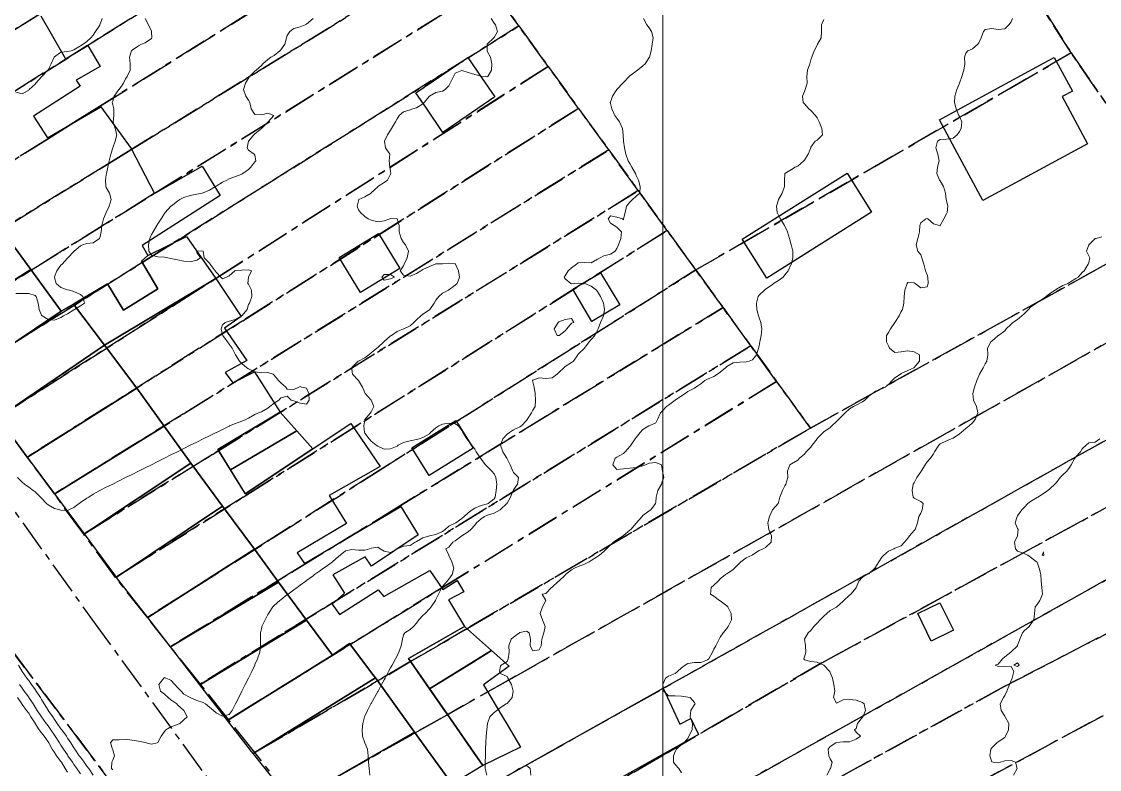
# Model space of a CAD drawing. Header units: centimetres. Extents: x 0 to 642158, y -847 to 649707.
# Drawn here: x 616717.2 to 616800.6, y 621298.2 to 621356 of the extents above; entities that cross this region are included whole.
import ezdxf

# ---------------------------------------------------------------- set-up
doc = ezdxf.new("R2010")
doc.units = ezdxf.units.CM
doc.header["$MEASUREMENT"] = 0
doc.linetypes.add('CENTERX2', pattern=[4, 2.5, -0.5, 0.5, -0.5])
doc.layers.add('MEV_grille', color=254, linetype='Continuous', lineweight=9)
doc.layers.add('WAL_topographie 0.5', color=253, linetype='Continuous', lineweight=20)
doc.layers.add('SPW_batiments', color=7, linetype='Continuous')
doc.layers.add('SPW_parcellaire cadastral', color=7, linetype='CENTERX2', lineweight=25, true_color=0xff0542)

# ---------------------------------------------------------------- blocks, each defined once
blk = doc.blocks.new('*U112')
at = {"layer": 'MEV_grille', "transparency": 33554687}
blk.add_lwpolyline([(0, 1825.476), (0, -1825.476)], dxfattribs=at)
blk = doc.blocks.new('*U113')
at = {"layer": 'MEV_grille', "color": 0, "linetype": 'ByBlock', "lineweight": -2, "transparency": 16777216}
blk.add_blockref('*U112', (1400, 0), dxfattribs=at)

msp = doc.modelspace()

# ---------------------------------------------------------------- linework, layer by layer
at = {"layer": 'SPW_batiments'}
for points in [[(616718.685, 621356.455), (616720.586, 621353.123), (616722.318, 621354.156), (616723.269, 621352.523), (616721.436, 621351.473), (616721.736, 621351.006), (616718.119, 621348.705), (616719.219, 621347.023), (616723.319, 621349.423), (616725.669, 621346.206), (616727.47, 621342.723), (616731.17, 621344.824), (616732.57, 621342.574), (616726.52, 621338.707), (616726.97, 621337.924), (616726.47, 621337.473), (616727.738, 621335.357), (616725.088, 621333.706), (616723.838, 621335.723), (616721.221, 621334.156), (616720.271, 621333.623), (616717.918, 621336.836), (616715.67, 621339.905)], [(616753.817, 621350.184), (616749.798, 621347.44), (616748.52, 621349.31), (616747.709, 621350.499), (616751.728, 621353.243), (616752.839, 621351.616), (616753.817, 621350.184)], [(616797.695, 621350.205), (616799.655, 621346.565), (616791.569, 621342.178), (616789.609, 621345.818), (616788.198, 621348.419), (616792.124, 621350.549), (616796.292, 621352.81), (616797.079, 621353.237), (616798.49, 621350.636), (616797.695, 621350.205)], [(616774.836, 621336.17), (616772.943, 621339.177), (616781.052, 621344.281), (616782.944, 621341.274), (616774.836, 621336.17)], [(616717.918, 621336.836), (616710.433, 621332.102), (616708.101, 621335.269), (616715.67, 621339.905), (616717.918, 621336.836)], [(616746.47, 621336.926), (616743.421, 621335.058), (616741.77, 621337.758), (616744.82, 621339.626), (616746.47, 621336.926)], [(616727.738, 621335.357), (616726.471, 621337.474), (616726.971, 621337.924), (616729.962, 621339.4), (616732.221, 621336.157), (616723.614, 621330.99), (616721.221, 621334.156), (616723.838, 621335.723), (616725.088, 621333.706), (616727.738, 621335.357)], [(616720.271, 621333.623), (616712.945, 621328.691), (616712.811, 621328.872), (616710.433, 621332.102), (616717.918, 621336.836), (616720.271, 621333.623)], [(616734.188, 621333.207), (616732.888, 621332.307), (616734.621, 621329.808), (616732.938, 621328.874), (616733.539, 621328.074), (616735.221, 621328.925), (616737.206, 621325.8), (616732.389, 621322.924), (616734.49, 621319.508), (616742.672, 621324.926), (616744.939, 621321.609), (616740.99, 621319.358), (616742.323, 621317.209), (616738.523, 621314.925), (616739.073, 621314.108), (616746.539, 621318.509), (616747.89, 621316.326), (616744.273, 621313.909), (616743.79, 621314.626), (616741.273, 621313.225), (616742.19, 621311.826), (616741.223, 621310.959), (616741.791, 621310.159), (616744.773, 621312.076), (616745.223, 621311.559), (616748.79, 621313.576), (616749.79, 621312.109), (616750.906, 621312.785), (616751.423, 621311.927), (616750.223, 621311.31), (616751.466, 621309.235), (616747.141, 621306.759), (616750.151, 621302.423), (616752.878, 621298.495), (616750.519, 621297.057), (616747.6, 621301.08), (616744.698, 621305.078), (616744.566, 621305.26), (616744.452, 621305.414), (616742.574, 621307.926), (616741.241, 621307.025), (616739.24, 621309.74), (616737.075, 621312.677), (616735.209, 621315.21), (616732.755, 621318.539), (616730.383, 621321.756), (616730.294, 621321.877), (616730.162, 621322.06), (616728.243, 621324.727), (616726.122, 621327.674), (616723.614, 621330.99), (616732.221, 621336.157), (616734.188, 621333.207)], [(616763.471, 621334.111), (616761.321, 621332.828), (616759.837, 621335.31), (616761.987, 621336.594), (616763.471, 621334.111)], [(616723.614, 621330.99), (616715.392, 621325.39), (616713.034, 621328.57), (616712.945, 621328.691), (616720.271, 621333.623), (616721.221, 621334.156), (616723.614, 621330.99)], [(616726.122, 621327.674), (616717.662, 621322.328), (616715.392, 621325.39), (616723.614, 621330.99), (616726.122, 621327.674)], [(616728.243, 621324.727), (616719.769, 621319.486), (616717.662, 621322.328), (616726.122, 621327.674), (616728.243, 621324.727)], [(616738.48, 621324.373), (616733.364, 621321.339), (616732.389, 621322.924), (616737.206, 621325.8), (616738.48, 621324.373)], [(616730.162, 621322.06), (616730.294, 621321.877), (616722.062, 621316.393), (616719.769, 621319.486), (616728.243, 621324.727), (616730.162, 621322.06)], [(616752.122, 621323.027), (616748.722, 621320.926), (616747.379, 621323.064), (616750.789, 621325.159), (616752.122, 621323.027)], [(616734.485, 621319.515), (616733.364, 621321.339), (616738.481, 621324.374), (616739.73, 621322.977), (616734.49, 621319.508), (616734.485, 621319.515)], [(616730.383, 621321.756), (616732.755, 621318.539), (616724.538, 621313.054), (616724.404, 621313.235), (616722.062, 621316.393), (616730.294, 621321.877), (616730.383, 621321.756)], [(616735.209, 621315.21), (616726.955, 621309.939), (616724.63, 621312.936), (616724.538, 621313.054), (616732.755, 621318.539), (616735.209, 621315.21)], [(616737.075, 621312.677), (616728.725, 621307.657), (616726.955, 621309.939), (616735.209, 621315.21), (616737.075, 621312.677)], [(616739.24, 621309.74), (616730.988, 621304.739), (616728.725, 621307.657), (616737.075, 621312.677), (616739.24, 621309.74)], [(616789.29, 621308.964), (616787.556, 621308.114), (616786.523, 621310.231), (616788.223, 621311.081), (616789.29, 621308.964)], [(616741.241, 621307.025), (616733.131, 621301.979), (616730.988, 621304.739), (616739.24, 621309.74), (616741.241, 621307.025)], [(616748.759, 621304.428), (616747.141, 621306.759), (616751.466, 621309.235), (616753.563, 621307.374), (616748.759, 621304.428)], [(616744.452, 621305.414), (616744.566, 621305.26), (616735.106, 621299.431), (616734.996, 621299.574), (616733.131, 621301.979), (616741.241, 621307.025), (616742.574, 621307.926), (616744.452, 621305.414)], [(616752.93, 621304.735), (616754.395, 621302.267), (616754.754, 621301.663), (616755.793, 621299.914), (616752.878, 621298.495), (616751.932, 621299.858), (616750.152, 621302.423), (616750.002, 621302.637), (616748.759, 621304.428), (616751.95, 621306.385), (616753.56, 621307.372), (616753.563, 621307.374), (616754.926, 621306.165), (616752.93, 621304.735)], [(616744.698, 621305.078), (616747.6, 621301.08), (616738.125, 621295.625), (616735.246, 621299.254), (616735.106, 621299.431), (616744.566, 621305.26), (616744.698, 621305.078)], [(616751.421, 621295.817), (616766.841, 621304.479), (616768.124, 621301.679)], [(616768.124, 621301.679), (616768.974, 621302.129), (616769.574, 621300.879), (616762.275, 621296.828)], [(616750.519, 621297.057), (616751.257, 621296.04), (616751.421, 621295.817), (616742.376, 621290.268), (616742.269, 621290.403), (616738.125, 621295.625), (616747.6, 621301.08), (616750.519, 621297.057)]]:
    msp.add_lwpolyline(points, dxfattribs=at)
at = {"layer": 'SPW_parcellaire cadastral'}
for points in [[(616566.625, 621511.044), (616564.791, 621513.686), (616562.26, 621517.345), (616562.09, 621517.555), (616560.837, 621519.073), (616559.593, 621520.62), (616559.431, 621521.093), (616562.84, 621525.118), (616566.156, 621529.044), (616642.743, 621421.307), (616722.612, 621309.833), (616752.379, 621269.003), (616769.052, 621263.236), (616759.547, 621253.317), (616749.116, 621266.152), (616727.057, 621293.296), (616697.336, 621332.785), (616601.598, 621471.483), (616596.393, 621467.821), (616586.863, 621481.938), (616577.257, 621496.035), (616566.625, 621511.044)], [(616759.547, 621253.317), (616758.203, 621251.915), (616755.27, 621248.854), (616753.119, 621246.609), (616718.835, 621287.856), (616605.696, 621453.681), (616596.393, 621467.821), (616601.598, 621471.483), (616697.336, 621332.785), (616727.057, 621293.296), (616749.116, 621266.152), (616759.547, 621253.317)], [(616824.509, 621315.101), (616821.791, 621319.374), (616819.331, 621323.049), (616817.024, 621327.137), (616813.887, 621330.833), (616810.287, 621336.333), (616807.322, 621340.702), (616798.391, 621353.583), (616781.304, 621380.351), (616778.838, 621384.107), (616775.859, 621388.838), (616769.222, 621399.536), (616766.461, 621403.571), (616763.576, 621407.792), (616844.699, 621459.573), (616851.004, 621415.295), (616853.082, 621327.776), (616826.937, 621311.51), (616824.509, 621315.101)], [(616775.859, 621388.838), (616778.838, 621384.107), (616723.226, 621349.439), (616721.529, 621348.381), (616719.201, 621346.929), (616714.046, 621343.716), (616705.746, 621338.542), (616703.102, 621342.142), (616711.979, 621347.698), (616722.256, 621354.13), (616746.002, 621368.991), (616775.859, 621388.838)], [(616708.124, 621335.303), (616705.746, 621338.542), (616714.046, 621343.716), (616719.201, 621346.929), (616721.529, 621348.381), (616723.226, 621349.439), (616778.838, 621384.107), (616781.304, 621380.351), (616751.203, 621361.822), (616725.652, 621346.093), (616723.949, 621345.044), (616716.411, 621340.404), (616715.593, 621339.9), (616708.124, 621335.303)], [(616751.203, 621361.822), (616781.304, 621380.351), (616798.391, 621353.583), (616769.354, 621336.802), (616767.14, 621339.853), (616764.903, 621342.937), (616762.619, 621346.086), (616760.287, 621349.299), (616757.938, 621352.538), (616755.666, 621355.67), (616753.378, 621358.824), (616751.203, 621361.822)], [(616699.561, 621344.58), (616697.525, 621347.558), (616698.715, 621348.323), (616710.43, 621355.85), (616713.892, 621358.074), (616717.174, 621360.183), (616719.391, 621361.607), (616741.196, 621375.617), (616743.566, 621372.35), (616719.245, 621356.997), (616716.895, 621355.518), (616709.645, 621350.944), (616700.758, 621345.335), (616699.561, 621344.58)], [(616699.561, 621344.58), (616700.758, 621345.335), (616709.645, 621350.944), (616716.895, 621355.518), (616719.245, 621356.997), (616743.566, 621372.35), (616746.002, 621368.991), (616722.256, 621354.13), (616711.979, 621347.698), (616703.102, 621342.142), (616701.902, 621341.392), (616699.561, 621344.58)], [(616710.45, 621332.133), (616708.124, 621335.303), (616715.593, 621339.9), (616716.411, 621340.404), (616723.949, 621345.044), (616725.652, 621346.093), (616751.203, 621361.822), (616753.378, 621358.824), (616727.415, 621342.681), (616717.892, 621336.76), (616710.45, 621332.133)], [(616710.45, 621332.133), (616717.892, 621336.76), (616727.415, 621342.681), (616753.378, 621358.824), (616755.666, 621355.67), (616728.039, 621338.324), (616727.027, 621337.689), (616712.889, 621328.812), (616710.45, 621332.133)], [(616712.889, 621328.812), (616727.027, 621337.689), (616728.039, 621338.324), (616755.666, 621355.67), (616757.938, 621352.538), (616732.172, 621336.111), (616729.301, 621334.281), (616715.386, 621325.41), (616712.889, 621328.812)], [(616778.217, 621324.584), (616775.607, 621328.182), (616773.606, 621330.94), (616771.458, 621333.901), (616769.354, 621336.802), (616798.391, 621353.583), (616807.322, 621340.702), (616778.217, 621324.584)], [(616717.643, 621322.336), (616715.386, 621325.41), (616729.301, 621334.281), (616732.172, 621336.111), (616757.938, 621352.538), (616760.287, 621349.299), (616734.324, 621332.883), (616727.594, 621328.628), (616717.643, 621322.336)], [(616717.643, 621322.336), (616727.594, 621328.628), (616734.324, 621332.883), (616760.287, 621349.299), (616762.619, 621346.086), (616729.718, 621325.677), (616719.736, 621319.485), (616717.643, 621322.336)], [(616762.619, 621346.086), (616764.903, 621342.937), (616731.97, 621322.548), (616722.013, 621316.383), (616719.736, 621319.485), (616729.718, 621325.677), (616762.619, 621346.086)], [(616724.472, 621313.033), (616722.013, 621316.383), (616731.97, 621322.548), (616764.903, 621342.937), (616767.14, 621339.853), (616734.35, 621319.242), (616724.472, 621313.033)], [(616810.287, 621336.333), (616754.859, 621305.084), (616750.091, 621302.394), (616747.589, 621300.983), (616738.242, 621295.709), (616735.241, 621299.485), (616747.244, 621306.495), (616751.546, 621309.008), (616778.217, 621324.584), (616807.322, 621340.702), (616810.287, 621336.333)], [(616724.472, 621313.033), (616734.35, 621319.242), (616767.14, 621339.853), (616769.354, 621336.802), (616744.772, 621321.239), (616736.625, 621316.082), (616726.929, 621309.943), (616724.472, 621313.033)], [(616771.458, 621333.901), (616746.438, 621318.546), (616738.401, 621313.614), (616728.729, 621307.678), (616726.929, 621309.943), (616736.625, 621316.082), (616744.772, 621321.239), (616769.354, 621336.802), (616771.458, 621333.901)], [(616810.287, 621336.333), (616813.887, 621330.833), (616764.384, 621303.078), (616756.929, 621298.898), (616751.366, 621295.778), (616742.25, 621290.667), (616738.242, 621295.709), (616747.589, 621300.983), (616750.091, 621302.394), (616754.859, 621305.084), (616810.287, 621336.333)], [(616731.03, 621304.783), (616728.729, 621307.678), (616738.401, 621313.614), (616746.438, 621318.546), (616771.458, 621333.901), (616773.606, 621330.94), (616740.548, 621310.631), (616731.03, 621304.783)], [(616731.03, 621304.783), (616740.548, 621310.631), (616773.606, 621330.94), (616775.607, 621328.182), (616749.624, 621312.166), (616742.572, 621307.819), (616733.206, 621302.045), (616731.03, 621304.783)], [(616817.024, 621327.137), (616779.058, 621306.392), (616767.138, 621299.475), (616754.189, 621291.96), (616745.315, 621286.811), (616742.25, 621290.667), (616751.366, 621295.778), (616756.929, 621298.898), (616764.384, 621303.078), (616813.887, 621330.833), (616817.024, 621327.137)], [(616778.217, 621324.584), (616751.546, 621309.008), (616747.244, 621306.495), (616735.241, 621299.485), (616733.206, 621302.045), (616742.572, 621307.819), (616749.624, 621312.166), (616775.607, 621328.182), (616778.217, 621324.584)], [(616748.162, 621283.229), (616745.315, 621286.811), (616754.189, 621291.96), (616767.138, 621299.475), (616779.058, 621306.392), (616817.024, 621327.137), (616819.331, 621323.049), (616763.266, 621291.68), (616759.645, 621289.654), (616757.132, 621288.248), (616748.162, 621283.229)], [(616821.791, 621319.374), (616793.208, 621304.594), (616770.252, 621291.938), (616766.747, 621290.011), (616759.083, 621285.788), (616750.074, 621280.824), (616748.162, 621283.229), (616757.132, 621288.248), (616759.645, 621289.654), (616763.266, 621291.68), (616819.331, 621323.049), (616821.791, 621319.374)], [(616821.791, 621319.374), (616824.509, 621315.101), (616770.514, 621285.989), (616767.698, 621284.47), (616764.331, 621282.655), (616753.332, 621276.725), (616750.074, 621280.824), (616759.083, 621285.788), (616766.747, 621290.011), (616770.252, 621291.938), (616793.208, 621304.594), (616821.791, 621319.374)], [(616826.937, 621311.51), (616823.024, 621309.164), (616771.452, 621280.815), (616756.579, 621272.64), (616753.332, 621276.725), (616764.331, 621282.655), (616767.698, 621284.47), (616770.514, 621285.989), (616824.509, 621315.101), (616826.937, 621311.51)]]:
    msp.add_lwpolyline(points, dxfattribs=at)
at = {"layer": 'WAL_topographie 0.5'}
for points in [[(616726.771, 621356.25), (616727.031, 621355.75), (616727.25, 621355.265), (616727.256, 621355.25), (616727.282, 621354.75), (616727.25, 621354.691), (616726.75, 621354.354), (616726.475, 621354.25), (616726.25, 621354.125), (616725.75, 621353.798), (616725.7, 621353.75), (616725.548, 621353.25), (616725.611, 621352.75), (616725.603, 621352.25), (616725.365, 621351.75), (616725.25, 621351.575), (616725.079, 621351.25), (616724.75, 621350.77), (616724.736, 621350.75), (616724.37, 621350.25), (616724.25, 621349.863), (616724.218, 621349.75), (616724.25, 621349.566), (616724.332, 621349.25), (616724.338, 621348.75), (616724.277, 621348.25), (616724.441, 621347.75), (616724.571, 621347.25), (616724.431, 621346.75), (616724.25, 621346.25), (616724.25, 621346.25), (616724.109, 621345.75), (616723.979, 621345.25), (616723.866, 621344.75), (616723.763, 621344.25), (616723.75, 621344.15), (616723.698, 621343.75), (616723.726, 621343.25), (616723.75, 621343.175), (616724, 621342.75), (616724.125, 621342.25), (616723.975, 621341.75), (616723.75, 621341.25), (616723.75, 621341.25), (616723.533, 621340.75), (616723.42, 621340.25), (616723.356, 621339.75), (616723.25, 621339.276), (616723.237, 621339.25), (616722.75, 621338.907), (616722.25, 621338.86), (616721.908, 621338.75), (616721.75, 621338.677), (616721.264, 621338.25), (616721.25, 621338.237), (616720.776, 621337.75), (616720.75, 621337.724), (616720.339, 621337.25), (616720.25, 621337.167), (616719.922, 621336.75), (616719.75, 621336.273), (616719.74, 621336.25), (616719.75, 621336.219), (616719.882, 621335.75), (616720.25, 621335.454), (616720.75, 621335.279), (616720.906, 621335.25), (616721.25, 621335.148), (616721.75, 621334.906), (616721.944, 621334.75), (616722.071, 621334.25), (616721.75, 621334.036), (616721.288, 621333.75), (616721.25, 621333.73), (616720.75, 621333.424), (616720.454, 621333.25), (616720.25, 621333.125), (616719.75, 621332.932), (616719.25, 621332.967), (616718.786, 621333.25), (616718.75, 621333.3), (616718.554, 621333.75), (616718.489, 621334.25), (616718.338, 621334.75), (616718.25, 621334.838), (616717.75, 621334.979), (616717.25, 621334.982), (616716.75, 621334.992)], [(616723.436, 621356.25), (616723.26, 621355.75), (616723.25, 621355.731), (616722.92, 621355.25), (616722.75, 621354.964), (616722.549, 621354.75), (616722.25, 621354.474), (616721.953, 621354.25), (616721.75, 621354.123), (616721.25, 621353.815), (616721.028, 621353.75), (616720.75, 621353.702), (616720.25, 621353.638), (616719.75, 621353.29), (616719.715, 621353.25), (616719.485, 621352.75), (616719.25, 621352.285), (616719.22, 621352.25), (616718.759, 621351.75), (616718.75, 621351.74), (616718.315, 621351.25), (616718.25, 621351.17), (616717.788, 621350.75), (616717.75, 621350.71), (616717.25, 621350.425), (616716.75, 621350.558)], [(616739.75, 621356.241), (616739.25, 621355.798), (616739.15, 621355.75), (616738.75, 621355.594), (616738.25, 621355.478), (616737.94, 621355.25), (616737.75, 621354.936), (616737.696, 621354.75), (616737.561, 621354.25), (616737.25, 621353.814), (616737.177, 621353.75), (616736.75, 621353.397), (616736.475, 621353.25), (616736.25, 621353.074), (616735.857, 621352.75), (616735.75, 621352.609), (616735.339, 621352.25), (616735.25, 621352.18), (616734.842, 621351.75), (616734.75, 621351.629), (616734.53, 621351.25), (616734.36, 621350.75), (616734.537, 621350.25), (616734.75, 621349.923), (616734.85, 621349.75), (616734.95, 621349.25), (616735.25, 621348.815), (616735.75, 621348.81), (616736.25, 621348.929), (616736.717, 621348.75), (616736.276, 621348.25), (616736.25, 621348.228), (616735.757, 621347.75), (616735.75, 621347.743), (616735.25, 621347.333), (616735.16, 621347.25), (616734.75, 621346.76), (616734.743, 621346.75), (616734.648, 621346.25), (616734.75, 621346.077), (616735.202, 621345.75), (616735.25, 621345.673), (616735.331, 621345.25), (616735.25, 621345.154), (616734.943, 621344.75), (616734.75, 621344.583), (616734.317, 621344.25), (616734.25, 621344.208), (616733.75, 621344.038), (616733.25, 621343.85), (616733.066, 621343.75), (616732.75, 621343.595), (616732.25, 621343.274), (616732.206, 621343.25), (616731.75, 621342.962), (616731.25, 621342.771), (616731.167, 621342.75), (616730.75, 621342.655), (616730.25, 621342.55), (616729.75, 621342.406), (616729.45, 621342.25), (616729.25, 621342.131), (616728.76, 621341.75), (616728.75, 621341.742), (616728.309, 621341.25), (616728.25, 621341.177), (616727.986, 621340.75), (616727.75, 621340.382), (616727.672, 621340.25), (616727.367, 621339.75), (616727.25, 621339.545), (616727.128, 621339.25), (616727.02, 621338.75), (616727.039, 621338.25), (616727.25, 621337.951), (616727.75, 621337.821), (616728.25, 621337.806), (616728.515, 621337.75), (616728.75, 621337.697), (616729.25, 621337.581), (616729.75, 621337.49), (616730.25, 621337.427), (616730.75, 621337.55), (616731.036, 621337.75), (616730.75, 621338.15), (616730.731, 621338.25), (616730.75, 621338.275), (616731.25, 621338.25), (616731.25, 621338.25), (616731.318, 621337.75), (616731.75, 621337.337), (616731.795, 621337.25), (616732.167, 621336.75), (616732.25, 621336.635), (616732.607, 621336.25), (616732.75, 621336.112), (616733.058, 621336.25), (616733.25, 621336.35), (616733.685, 621336.75), (616733.75, 621336.768), (616734.25, 621336.781), (616734.75, 621336.82), (616734.981, 621336.75), (616734.75, 621336.25), (616734.75, 621336.249), (616734.708, 621335.75), (616734.75, 621335.714), (616734.982, 621335.25), (616735, 621334.75), (616734.823, 621334.25), (616734.75, 621334.13), (616734.644, 621333.75), (616734.25, 621333.257), (616734.243, 621333.25), (616733.75, 621332.97), (616733.25, 621332.84), (616732.95, 621332.75), (616732.75, 621332.558), (616732.639, 621332.25), (616732.75, 621331.779), (616732.756, 621331.75), (616733.121, 621331.25), (616733.25, 621331.067), (616733.482, 621330.75), (616733.738, 621330.25), (616733.75, 621330.231), (616734.052, 621329.75), (616734.25, 621329.577), (616734.626, 621329.25), (616734.75, 621329.16), (616735.25, 621328.936), (616735.75, 621328.86), (616736.25, 621328.888), (616736.65, 621328.75), (616736.75, 621328.667), (616737.083, 621328.25), (616737.25, 621328.083), (616737.635, 621327.75), (616737.75, 621327.583), (616738.25, 621327.566), (616738.639, 621327.75), (616738.75, 621327.785), (616738.861, 621327.75), (616739.25, 621327.655), (616739.422, 621327.25), (616739.435, 621326.75), (616739.25, 621326.439), (616738.75, 621326.494), (616738.25, 621326.683), (616738.05, 621326.75), (616737.75, 621327.05), (616737.25, 621326.908), (616737.092, 621326.75), (616736.75, 621326.518), (616736.409, 621326.25), (616736.25, 621326.12), (616735.75, 621325.846), (616735.523, 621325.75), (616735.25, 621325.625), (616734.75, 621325.337), (616734.55, 621325.25), (616734.25, 621325.114), (616733.75, 621324.935), (616733.296, 621324.75), (616733.25, 621324.728), (616732.75, 621324.464), (616732.288, 621324.25), (616732.25, 621324.231), (616731.75, 621323.992), (616731.25, 621323.75), (616731.25, 621323.75), (616730.75, 621323.5), (616730.25, 621323.25), (616730.25, 621323.25), (616729.75, 621323), (616729.25, 621322.75), (616729.25, 621322.75), (616728.75, 621322.5), (616728.25, 621322.25), (616728.25, 621322.25), (616727.75, 621322), (616727.25, 621321.75), (616727.25, 621321.75), (616726.75, 621321.5), (616726.25, 621321.25), (616726.25, 621321.25), (616725.75, 621321), (616725.25, 621320.75), (616725.25, 621320.75), (616724.75, 621320.5), (616724.25, 621320.25), (616724.25, 621320.25), (616723.75, 621320), (616723.25, 621319.75), (616723.25, 621319.75), (616722.75, 621319.464), (616722.393, 621319.25), (616722.25, 621319.169), (616721.75, 621318.82), (616721.664, 621318.75), (616721.25, 621318.435), (616720.845, 621318.25), (616720.75, 621318.215), (616720.25, 621318.227), (616720.171, 621318.25), (616719.75, 621318.353), (616719.25, 621318.641), (616719.138, 621318.75), (616718.75, 621319.169), (616718.665, 621319.25), (616718.25, 621319.645), (616718.106, 621319.75), (616717.75, 621320.004), (616717.427, 621320.25), (616717.25, 621320.407), (616716.894, 621320.75)], [(616753.527, 621356.25), (616753.75, 621355.894), (616753.856, 621355.75), (616754.024, 621355.25), (616753.75, 621354.767), (616753.737, 621354.75), (616753.25, 621354.299), (616753.217, 621354.25), (616753.208, 621353.75), (616753.25, 621353.658), (616753.462, 621353.25), (616753.586, 621352.75), (616753.552, 621352.25), (616753.267, 621351.75), (616753.25, 621351.735), (616753.125, 621351.75), (616752.75, 621351.783), (616752.25, 621351.924), (616751.75, 621352.083), (616751.25, 621352.233), (616750.75, 621352.023), (616750.61, 621351.75), (616750.362, 621351.25), (616750.25, 621351.046), (616749.974, 621350.75), (616749.75, 621350.62), (616749.25, 621350.523), (616748.75, 621350.25), (616748.75, 621350.25), (616748.346, 621349.75), (616748.25, 621349.662), (616747.75, 621349.334), (616747.457, 621349.25), (616747.25, 621349.185), (616746.75, 621349.027), (616746.396, 621348.75), (616746.25, 621348.5), (616746.112, 621348.25), (616745.824, 621347.75), (616745.75, 621347.625), (616745.5, 621347.25), (616745.266, 621346.75), (616745.341, 621346.25), (616745.697, 621345.75), (616745.636, 621345.25), (616745.691, 621344.75), (616745.75, 621344.417), (616745.765, 621344.25), (616745.75, 621344.205), (616745.5, 621343.75), (616745.25, 621343.569), (616744.759, 621343.25), (616744.75, 621343.243), (616744.25, 621342.759), (616744.239, 621342.75), (616743.75, 621342.461), (616743.293, 621342.25), (616743.25, 621342.143), (616743.154, 621341.75), (616743.25, 621341.445), (616743.417, 621341.25), (616743.75, 621340.932), (616744.016, 621340.75), (616744.25, 621340.647), (616744.75, 621340.534), (616745.25, 621340.601), (616745.685, 621340.75), (616745.75, 621340.771), (616746.25, 621340.75), (616746.25, 621340.75), (616746.396, 621340.25), (616746.412, 621339.75), (616746.567, 621339.25), (616746.75, 621338.933), (616746.903, 621338.75), (616747.125, 621338.25), (616747.033, 621337.75), (616746.797, 621337.25), (616746.75, 621337.129), (616746.488, 621336.75), (616746.75, 621336.406), (616747.25, 621336.327), (616747.75, 621336.529), (616748.094, 621336.75), (616748.25, 621336.84), (616748.75, 621337.074), (616749.182, 621337.25), (616749.25, 621337.266), (616749.75, 621337.279), (616750.25, 621337.33), (616750.75, 621337.278), (616750.778, 621337.25), (616750.993, 621336.75), (616751.08, 621336.25), (616750.898, 621335.75), (616750.75, 621335.642), (616750.25, 621335.27), (616750.222, 621335.25), (616749.75, 621335.017), (616749.479, 621334.75), (616749.25, 621334.48), (616749.12, 621334.25), (616748.773, 621333.75), (616748.75, 621333.727), (616748.25, 621333.395), (616748.092, 621333.25), (616747.75, 621332.945), (616747.555, 621332.75), (616747.25, 621332.493), (616746.765, 621332.25), (616746.75, 621332.243), (616746.25, 621332.042), (616745.803, 621331.75), (616745.75, 621331.705), (616745.25, 621331.278), (616745.219, 621331.25), (616744.75, 621330.805), (616744.687, 621330.75), (616744.25, 621330.387), (616744.061, 621330.25), (616743.75, 621330.015), (616743.25, 621329.759), (616743.234, 621329.75), (616742.75, 621329.261), (616742.738, 621329.25), (616742.75, 621329.139), (616742.8, 621328.75), (616743.25, 621328.265), (616743.264, 621328.25), (616743.568, 621327.75), (616743.75, 621327.313), (616743.779, 621327.25), (616744.25, 621326.75), (616744.25, 621326.75), (616744.449, 621326.25), (616744.25, 621325.837), (616744.179, 621325.75), (616743.762, 621325.25), (616743.75, 621325.208), (616743.678, 621324.75), (616743.724, 621324.25), (616743.75, 621324.193), (616744.094, 621323.75), (616744.25, 621323.571), (616744.629, 621323.25), (616744.75, 621323.18), (616745.25, 621322.955), (616745.75, 621322.975), (616746.25, 621323.176), (616746.341, 621323.25), (616746.75, 621323.462), (616747.25, 621323.585), (616747.75, 621323.689), (616747.955, 621323.75), (616748.25, 621323.839), (616748.75, 621324.138), (616748.845, 621324.25), (616749.25, 621324.601), (616749.467, 621324.75), (616749.75, 621324.88), (616750.25, 621324.958), (616750.75, 621324.901), (616751.002, 621324.75), (616751.25, 621324.403), (616751.321, 621324.25), (616751.648, 621323.75), (616751.75, 621323.628), (616752.02, 621323.25), (616752.25, 621322.942), (616752.363, 621322.75), (616752.697, 621322.25), (616752.75, 621322.18), (616753.076, 621321.75), (616753.25, 621321.576), (616753.578, 621321.25), (616753.75, 621321.049), (616753.893, 621320.75), (616753.954, 621320.25), (616753.923, 621319.75), (616753.84, 621319.25), (616753.75, 621319.122), (616753.285, 621318.75), (616753.25, 621318.735), (616752.75, 621318.605), (616752.25, 621318.387), (616752.065, 621318.25), (616751.75, 621318.031), (616751.436, 621317.75), (616751.25, 621317.578), (616750.782, 621317.25), (616750.75, 621317.233), (616750.25, 621316.986), (616749.97, 621316.75), (616749.75, 621316.589), (616749.25, 621316.357), (616748.75, 621316.252), (616748.745, 621316.25), (616748.25, 621316.106), (616747.75, 621315.799), (616747.639, 621315.75), (616747.25, 621315.508), (616746.75, 621315.452), (616746.27, 621315.25), (616746.25, 621315.241), (616745.75, 621314.966), (616745.25, 621315.059), (616744.941, 621315.25), (616744.75, 621315.371), (616744.25, 621315.292), (616744.125, 621315.25), (616743.75, 621315.143), (616743.25, 621315.13), (616742.75, 621315.204), (616742.25, 621315.088), (616741.847, 621314.75), (616741.75, 621314.664), (616741.25, 621314.25), (616741.25, 621314.25), (616740.75, 621313.889), (616740.558, 621313.75), (616740.25, 621313.521), (616739.87, 621313.25), (616739.75, 621313.162), (616739.25, 621312.793), (616739.19, 621312.75), (616738.75, 621312.426), (616738.51, 621312.25), (616738.25, 621312.064), (616737.81, 621311.75), (616737.75, 621311.702), (616737.25, 621311.297), (616737.185, 621311.25), (616736.75, 621310.865), (616736.625, 621310.75), (616736.292, 621310.25), (616736.25, 621310.167), (616736.032, 621309.75), (616735.796, 621309.25), (616735.75, 621309.05), (616735.675, 621308.75), (616735.671, 621308.25), (616735.694, 621307.75), (616735.625, 621307.25), (616735.458, 621306.75), (616735.25, 621306.296), (616735.233, 621306.25), (616735.008, 621305.75), (616734.75, 621305.25), (616734.75, 621305.25), (616734.5, 621304.75), (616734.25, 621304.25), (616734.25, 621304.25), (616734, 621303.75), (616733.75, 621303.25), (616733.75, 621303.25), (616733.483, 621302.75), (616733.25, 621302.432), (616732.75, 621302.311), (616732.25, 621302.553), (616732.058, 621302.75), (616731.75, 621302.995), (616731.438, 621303.25), (616731.25, 621303.351), (616730.75, 621303.519), (616730.25, 621303.75), (616730.25, 621303.75), (616729.75, 621304.017), (616729.537, 621304.25), (616729.25, 621304.515), (616729.053, 621304.75), (616728.75, 621305.08), (616728.354, 621305.25), (616728.25, 621305.287), (616728.202, 621305.25), (616727.806, 621304.75), (616727.958, 621304.25), (616728.25, 621304), (616728.534, 621303.75), (616728.75, 621303.572), (616729.203, 621303.25), (616729.25, 621303.194), (616729.75, 621302.75), (616729.75, 621302.75), (616730.008, 621302.25), (616729.75, 621302.034), (616729.432, 621301.75), (616729.25, 621301.662), (616728.75, 621301.472), (616728.363, 621301.25), (616728.25, 621301.11), (616728, 621300.75), (616727.75, 621300.276), (616727.694, 621300.25), (616727.25, 621300.147), (616726.85, 621300.25), (616726.75, 621300.273), (616726.25, 621300.378), (616725.75, 621300.458), (616725.25, 621300.526), (616724.75, 621300.464), (616724.25, 621300.481), (616724.092, 621300.25), (616724.225, 621299.75), (616724.25, 621299.7), (616724.391, 621299.25), (616724.25, 621298.904), (616724.194, 621298.75), (616724.165, 621298.25), (616724.25, 621298.145)], [(616765.301, 621356.25), (616765.568, 621355.75), (616765.75, 621355.521), (616765.917, 621355.25), (616766.052, 621354.75), (616765.988, 621354.25), (616765.899, 621353.75), (616765.765, 621353.25), (616765.75, 621353.226), (616765.425, 621352.75), (616765.25, 621352.593), (616764.846, 621352.25), (616764.75, 621352.168), (616764.25, 621351.814), (616764.188, 621351.75), (616763.75, 621351.306), (616763.709, 621351.25), (616763.25, 621350.768), (616763.237, 621350.75), (616762.922, 621350.25), (616762.75, 621349.781), (616762.733, 621349.75), (616762.75, 621349.667), (616762.848, 621349.25), (616763.098, 621348.75), (616763.25, 621348.546), (616763.46, 621348.25), (616763.69, 621347.75), (616763.724, 621347.25), (616763.75, 621346.75), (616763.75, 621346.75), (616763.831, 621346.25), (616763.949, 621345.75), (616764.128, 621345.25), (616764.25, 621345.029), (616764.402, 621344.75), (616764.694, 621344.25), (616764.75, 621344.114), (616764.924, 621343.75), (616765.058, 621343.25), (616765.029, 621342.75), (616764.75, 621342.515), (616764.469, 621342.25), (616764.25, 621342.04), (616764, 621341.75), (616763.891, 621341.25), (616763.762, 621340.75), (616763.75, 621340.679), (616763.679, 621340.75), (616763.25, 621340.875), (616762.75, 621341), (616762.574, 621340.75), (616762.75, 621340.425), (616763.042, 621340.25), (616763.25, 621340.103), (616763.603, 621339.75), (616763.554, 621339.25), (616763.364, 621338.75), (616763.25, 621338.472), (616763.125, 621338.25), (616762.75, 621338.028), (616762.25, 621337.905), (616761.946, 621337.75), (616761.75, 621337.64), (616761.25, 621337.357), (616760.75, 621337.378), (616760.25, 621337.368), (616760.136, 621337.25), (616759.75, 621336.974), (616759.482, 621336.75), (616759.25, 621336.354), (616759.18, 621336.25), (616759.25, 621336.118), (616759.687, 621335.75), (616759.75, 621335.731), (616759.95, 621335.75), (616760.25, 621335.78), (616760.75, 621335.76), (616760.779, 621335.75), (616761.25, 621335.539), (616761.673, 621335.25), (616761.75, 621335.132), (616761.974, 621334.75), (616762.21, 621334.25), (616762.25, 621334.083), (616762.301, 621333.75), (616762.25, 621333.417), (616762.225, 621333.25), (616761.988, 621332.75), (616761.792, 621332.25), (616761.75, 621332.139), (616761.536, 621331.75), (616761.25, 621331.417), (616761.104, 621331.25), (616760.75, 621330.75), (616760.75, 621330.75), (616760.25, 621330.286), (616760.23, 621330.25), (616759.882, 621329.75), (616759.75, 621329.649), (616759.25, 621329.333), (616759.135, 621329.25), (616758.75, 621328.88), (616758.625, 621328.75), (616758.25, 621328.455), (616757.75, 621328.405), (616757.25, 621328.458), (616756.75, 621328.282), (616756.73, 621328.25), (616756.75, 621328.15), (616756.85, 621327.75), (616756.938, 621327.25), (616756.953, 621326.75), (616756.925, 621326.25), (616756.75, 621325.975), (616756.635, 621325.75), (616756.318, 621325.25), (616756.25, 621325.153), (616755.868, 621324.75), (616755.75, 621324.668), (616755.25, 621324.453), (616754.94, 621324.25), (616754.75, 621324.098), (616754.426, 621323.75), (616754.254, 621323.25), (616754.424, 621322.75), (616754.724, 621322.25), (616754.75, 621322.201), (616754.992, 621321.75), (616755.197, 621321.25), (616755.25, 621321.138), (616755.627, 621320.75), (616755.574, 621320.25), (616755.25, 621319.81), (616755.224, 621319.75), (616755.019, 621319.25), (616754.75, 621318.767), (616754.743, 621318.75), (616754.25, 621318.274), (616754.209, 621318.25), (616753.75, 621318.002), (616753.25, 621317.837), (616752.998, 621317.75), (616752.75, 621317.567), (616752.388, 621317.25), (616752.25, 621317.085), (616751.954, 621316.75), (616751.75, 621316.563), (616751.259, 621316.25), (616751.25, 621316.242), (616750.75, 621315.873), (616750.566, 621315.75), (616750.25, 621315.372), (616750.027, 621315.25), (616750.238, 621314.75), (616750.25, 621314.739), (616750.492, 621314.25), (616750.627, 621313.75), (616750.517, 621313.25), (616750.25, 621312.907), (616750.109, 621312.75), (616749.75, 621312.326), (616749.698, 621312.25), (616749.44, 621311.75), (616749.25, 621311.337), (616749.209, 621311.25), (616748.891, 621310.75), (616748.75, 621310.595), (616748.42, 621310.25), (616748.25, 621310.087), (616747.934, 621309.75), (616747.75, 621309.5), (616747.519, 621309.25), (616747.25, 621309), (616746.846, 621308.75), (616746.75, 621308.594), (616746.661, 621308.25), (616746.559, 621307.75), (616746.388, 621307.25), (616746.25, 621306.967), (616746.136, 621306.75), (616745.864, 621306.25), (616745.75, 621306.042), (616745.591, 621305.75), (616745.318, 621305.25), (616745.25, 621305.125), (616745.045, 621304.75), (616744.773, 621304.25), (616744.75, 621304.208), (616744.5, 621303.75), (616744.25, 621303.292), (616744.227, 621303.25), (616743.955, 621302.75), (616743.75, 621302.3), (616743.726, 621302.25), (616743.588, 621301.75), (616743.556, 621301.25), (616743.578, 621300.75), (616743.75, 621300.25), (616743.75, 621300.25), (616743.967, 621299.75), (616744.021, 621299.25), (616744.047, 621298.75), (616744.083, 621298.25), (616744.132, 621297.75)], [(616779.25, 621356.159), (616779.086, 621355.75), (616779.067, 621355.25), (616779.045, 621354.75), (616778.779, 621354.25), (616778.75, 621354.197), (616778.52, 621353.75), (616778.327, 621353.25), (616778.25, 621353.05), (616778.163, 621352.75), (616777.99, 621352.25), (616777.931, 621351.75), (616777.969, 621351.25), (616777.816, 621350.75), (616777.75, 621350.603), (616777.607, 621350.25), (616777.658, 621349.75), (616777.75, 621349.65), (616778.096, 621349.25), (616778.25, 621349.142), (616778.622, 621348.75), (616778.75, 621348.554), (616778.9, 621348.25), (616779.101, 621347.75), (616779.148, 621347.25), (616778.75, 621346.844), (616778.589, 621346.75), (616778.25, 621346.294), (616778.24, 621346.25), (616778.033, 621345.75), (616777.75, 621345.297), (616777.709, 621345.25), (616777.25, 621344.817), (616777.036, 621344.75), (616776.75, 621344.56), (616776.25, 621344.267), (616776.24, 621344.25), (616776.222, 621343.75), (616776.212, 621343.25), (616776.041, 621342.75), (616775.759, 621342.25), (616775.75, 621342.228), (616775.597, 621341.75), (616775.644, 621341.25), (616775.75, 621341.053), (616775.91, 621340.75), (616776.218, 621340.25), (616776.25, 621340.179), (616776.447, 621339.75), (616776.599, 621339.25), (616776.737, 621338.75), (616776.75, 621338.683), (616776.858, 621338.25), (616776.865, 621337.75), (616776.75, 621337.292), (616776.736, 621337.25), (616776.5, 621336.75), (616776.25, 621336.433), (616776.101, 621336.25), (616775.75, 621335.985), (616775.354, 621335.75), (616775.25, 621335.667), (616774.75, 621335.33), (616774.66, 621335.25), (616774.25, 621334.85), (616774.184, 621334.75), (616774.049, 621334.25), (616774.083, 621333.75), (616774.2, 621333.25), (616774.25, 621333.109), (616774.379, 621332.75), (616774.451, 621332.25), (616774.417, 621331.75), (616774.315, 621331.25), (616774.25, 621330.932), (616774.199, 621330.75), (616774.06, 621330.25), (616773.75, 621329.862), (616773.485, 621329.75), (616773.25, 621329.696), (616772.75, 621329.67), (616772.25, 621329.615), (616771.75, 621329.341), (616771.654, 621329.25), (616771.25, 621328.894), (616771.045, 621328.75), (616770.75, 621328.573), (616770.25, 621328.367), (616770.058, 621328.25), (616769.75, 621328.013), (616769.359, 621327.75), (616769.25, 621327.667), (616768.75, 621327.408), (616768.527, 621327.25), (616768.25, 621327.068), (616767.759, 621326.75), (616767.75, 621326.745), (616767.25, 621326.361), (616767.092, 621326.25), (616766.75, 621325.889), (616766.618, 621325.75), (616766.382, 621325.25), (616766.25, 621324.991), (616765.75, 621324.76), (616765.731, 621324.75), (616765.25, 621324.473), (616765.052, 621324.25), (616764.75, 621323.86), (616764.671, 621323.75), (616764.333, 621323.25), (616764.25, 621323.15), (616763.89, 621322.75), (616763.75, 621322.61), (616763.25, 621322.321), (616763.121, 621322.25), (616762.934, 621321.75), (616763.25, 621321.375), (616763.75, 621321.42), (616764.25, 621321.486), (616764.75, 621321.533), (616765.25, 621321.654), (616765.462, 621321.75), (616765.75, 621321.869), (616766.25, 621321.924), (616766.691, 621321.75), (616766.75, 621321.417), (616766.788, 621321.25), (616766.881, 621320.75), (616766.75, 621320.417), (616766.705, 621320.25), (616766.421, 621319.75), (616766.292, 621319.25), (616766.25, 621318.85), (616766.231, 621318.75), (616765.865, 621318.25), (616765.75, 621318.182), (616765.25, 621317.817), (616765.208, 621317.75), (616764.771, 621317.25), (616764.75, 621317.231), (616764.318, 621316.75), (616764.25, 621316.686), (616763.75, 621316.271), (616763.727, 621316.25), (616763.25, 621315.951), (616762.994, 621315.75), (616762.75, 621315.557), (616762.443, 621315.25), (616762.25, 621315.047), (616761.894, 621314.75), (616761.75, 621314.656), (616761.25, 621314.337), (616761.097, 621314.25), (616760.75, 621314.047), (616760.25, 621313.865), (616759.983, 621313.75), (616759.75, 621313.631), (616759.286, 621313.25), (616759.25, 621313.218), (616758.75, 621312.754), (616758.745, 621312.75), (616758.25, 621312.28), (616758.193, 621312.25), (616757.75, 621311.789), (616757.464, 621311.75), (616757.75, 621311.25), (616757.75, 621311.25), (616757.75, 621311.25), (616757.5, 621310.75), (616757.325, 621310.25), (616757.49, 621309.75), (616757.706, 621309.25), (616757.595, 621308.75), (616757.455, 621308.25), (616757.402, 621307.75), (616757.25, 621307.432), (616756.75, 621307.368), (616756.54, 621307.75), (616756.563, 621308.25), (616756.464, 621308.75), (616756.25, 621308.886), (616755.75, 621308.765), (616755.723, 621308.75), (616755.25, 621308.407), (616755.076, 621308.25), (616754.886, 621307.75), (616754.913, 621307.25), (616754.84, 621306.75), (616754.75, 621306.544), (616754.296, 621306.25), (616754.25, 621306.179), (616754.159, 621305.75), (616754.25, 621305.6), (616754.75, 621305.375), (616754.819, 621305.25), (616755.107, 621304.75), (616755.237, 621304.25), (616755.15, 621303.75), (616754.75, 621303.298), (616754.682, 621303.25), (616754.25, 621302.979), (616753.954, 621302.75), (616753.75, 621302.588), (616753.412, 621302.25), (616753.25, 621301.75), (616753.25, 621301.75), (616753.202, 621301.25), (616753.148, 621300.75), (616753.108, 621300.25), (616753.093, 621299.75), (616753.08, 621299.25), (616753.054, 621298.75), (616753.066, 621298.25), (616753.201, 621297.75)], [(616793.862, 621356.25), (616793.75, 621355.993), (616793.576, 621355.75), (616793.25, 621355.448), (616792.75, 621355.404), (616792.25, 621355.475), (616791.75, 621355.397), (616791.614, 621355.25), (616791.417, 621354.75), (616791.25, 621354.37), (616791.159, 621354.25), (616790.75, 621353.912), (616790.408, 621353.75), (616790.25, 621353.562), (616790.139, 621353.25), (616790.156, 621352.75), (616790.09, 621352.25), (616789.921, 621351.75), (616789.75, 621351.25), (616789.75, 621351.25), (616789.553, 621350.75), (616789.385, 621350.25), (616789.363, 621349.75), (616789.5, 621349.25), (616789.707, 621348.75), (616789.75, 621348.67), (616789.922, 621348.25), (616789.888, 621347.75), (616789.75, 621347.507), (616789.567, 621347.25), (616789.25, 621347), (616788.75, 621346.919), (616788.25, 621346.887), (616788.054, 621346.75), (616787.913, 621346.25), (616788.075, 621345.75), (616788.176, 621345.25), (616788.052, 621344.75), (616788, 621344.25), (616788.214, 621343.75), (616788.25, 621343.693), (616788.527, 621343.25), (616788.657, 621342.75), (616788.729, 621342.25), (616788.75, 621342.187), (616788.851, 621341.75), (616788.792, 621341.25), (616788.75, 621341.133), (616788.533, 621340.75), (616788.264, 621340.25), (616788.25, 621340.229), (616788.194, 621340.25), (616787.75, 621340.383), (616787.292, 621340.75), (616787.25, 621340.796), (616787.139, 621340.75), (616786.75, 621340.458), (616786.69, 621340.25), (616786.65, 621339.75), (616786.516, 621339.25), (616786.39, 621338.75), (616786.525, 621338.25), (616786.75, 621337.985), (616786.847, 621337.75), (616787, 621337.25), (616787.114, 621336.75), (616787.25, 621336.437), (616787.295, 621336.25), (616787.336, 621335.75), (616787.25, 621335.493), (616786.75, 621335.428), (616786.311, 621335.75), (616786.25, 621335.815), (616785.75, 621335.824), (616785.691, 621335.75), (616785.521, 621335.25), (616785.479, 621334.75), (616785.456, 621334.25), (616785.337, 621333.75), (616785.25, 621333.604), (616785.092, 621333.25), (616784.756, 621332.75), (616784.75, 621332.736), (616784.41, 621332.25), (616784.25, 621331.967), (616784.112, 621331.75), (616784.096, 621331.25), (616784.25, 621330.946), (616784.346, 621330.75), (616784.75, 621330.417), (616785.25, 621330.47), (616785.75, 621330.542), (616786.25, 621330.481), (616786.647, 621330.25), (616786.67, 621329.75), (616786.25, 621329.276), (616786.224, 621329.25), (616785.75, 621329.043), (616785.25, 621328.787), (616785.194, 621328.75), (616784.75, 621328.471), (616784.543, 621328.25), (616784.25, 621327.95), (616784.005, 621327.75), (616783.75, 621327.618), (616783.25, 621327.421), (616783.023, 621327.25), (616782.75, 621327.048), (616782.417, 621326.75), (616782.25, 621326.617), (616781.75, 621326.36), (616781.548, 621326.25), (616781.25, 621326.07), (616780.897, 621325.75), (616780.75, 621325.616), (616780.401, 621325.25), (616780.25, 621325.089), (616779.874, 621324.75), (616779.75, 621324.622), (616779.25, 621324.292), (616779.199, 621324.25), (616778.75, 621323.763), (616778.739, 621323.75), (616778.367, 621323.25), (616778.25, 621323.099), (616777.88, 621322.75), (616777.75, 621322.574), (616777.366, 621322.25), (616777.25, 621322.111), (616776.75, 621321.824), (616776.629, 621321.75), (616776.44, 621321.25), (616776.466, 621320.75), (616776.323, 621320.25), (616776.25, 621320.114), (616776.064, 621319.75), (616775.843, 621319.25), (616775.75, 621318.833), (616775.727, 621318.75), (616775.295, 621318.25), (616775.25, 621318.219), (616775.058, 621317.75), (616774.917, 621317.25), (616775.016, 621316.75), (616775.208, 621316.25), (616775.171, 621315.75), (616774.75, 621315.336), (616774.558, 621315.25), (616774.25, 621315.105), (616773.75, 621314.778), (616773.702, 621314.75), (616773.25, 621314.544), (616772.85, 621314.25), (616772.75, 621314.157), (616772.357, 621313.75), (616772.25, 621313.639), (616771.75, 621313.319), (616771.662, 621313.25), (616771.25, 621312.913), (616771.08, 621312.75), (616770.75, 621312.434), (616770.546, 621312.25), (616770.48, 621311.75), (616770.75, 621311.575), (616771.18, 621311.25), (616771.25, 621311.211), (616771.75, 621310.833), (616771.83, 621310.75), (616772.08, 621310.25), (616772.107, 621309.75), (616771.858, 621309.25), (616771.75, 621309.074), (616771.464, 621308.75), (616771.25, 621308.417), (616771.167, 621308.25), (616770.905, 621307.75), (616770.75, 621307.477), (616770.641, 621307.25), (616770.35, 621306.75), (616770.25, 621306.65), (616769.75, 621306.46), (616769.25, 621306.463), (616768.75, 621306.366), (616768.521, 621306.25), (616768.25, 621306.052), (616767.935, 621305.75), (616767.75, 621305.601), (616767.25, 621305.403), (616767, 621305.25), (616766.807, 621304.75), (616766.873, 621304.25), (616767.25, 621303.879), (616767.75, 621303.889), (616768.25, 621303.857), (616768.75, 621303.782), (616768.929, 621303.75), (616769.25, 621303.375), (616769.302, 621303.25), (616769.25, 621303.2), (616768.98, 621302.75), (616768.914, 621302.25), (616769.104, 621301.75), (616769.081, 621301.25), (616768.825, 621300.75), (616768.75, 621300.573), (616768.417, 621300.25), (616768.25, 621300.111), (616767.868, 621299.75), (616767.75, 621299.576), (616767.633, 621299.25), (616767.634, 621298.75), (616767.75, 621298.578), (616768.047, 621298.25), (616768.25, 621297.925)], [(616800.75, 621339.362), (616800.317, 621339.25), (616800.25, 621339.228), (616799.75, 621338.75), (616799.75, 621338.75), (616799.588, 621338.25), (616799.75, 621337.897), (616799.824, 621337.75), (616799.75, 621337.393), (616799.712, 621337.25), (616799.404, 621336.75), (616799.25, 621336.604), (616798.923, 621336.25), (616798.75, 621336.145), (616798.25, 621335.831), (616798.135, 621335.75), (616797.75, 621335.595), (616797.25, 621335.324), (616797.15, 621335.25), (616796.75, 621334.983), (616796.453, 621334.75), (616796.25, 621334.602), (616795.75, 621334.289), (616795.696, 621334.25), (616795.25, 621333.925), (616795.08, 621333.75), (616794.75, 621333.415), (616794.571, 621333.25), (616794.25, 621332.977), (616793.865, 621332.75), (616793.75, 621332.625), (616793.361, 621332.25), (616793.25, 621332.089), (616792.763, 621331.75), (616792.75, 621331.736), (616792.25, 621331.298), (616792.185, 621331.25), (616791.93, 621330.75), (616791.95, 621330.25), (616791.878, 621329.75), (616791.75, 621329.542), (616791.575, 621329.25), (616791.298, 621328.75), (616791.25, 621328.625), (616791.1, 621328.25), (616790.917, 621327.75), (616790.786, 621327.25), (616790.833, 621326.75), (616791.063, 621326.25), (616791.165, 621325.75), (616790.974, 621325.25), (616790.75, 621324.979), (616790.496, 621324.75), (616790.25, 621324.551), (616789.871, 621324.25), (616789.75, 621324.136), (616789.25, 621323.802), (616789.118, 621323.75), (616788.75, 621323.603), (616788.25, 621323.357), (616788.154, 621323.25), (616787.821, 621322.75), (616787.75, 621322.597), (616787.51, 621322.25), (616787.25, 621321.963), (616787.096, 621321.75), (616786.794, 621321.25), (616786.75, 621321.189), (616786.46, 621320.75), (616786.25, 621320.346), (616786.164, 621320.25), (616786.103, 621319.75), (616786.179, 621319.25), (616786.25, 621319.159), (616786.75, 621318.908), (616786.938, 621318.75), (616786.875, 621318.25), (616786.75, 621318.011), (616786.61, 621317.75), (616786.493, 621317.25), (616786.323, 621316.75), (616786.25, 621316.665), (616785.89, 621316.25), (616785.75, 621316.081), (616785.497, 621315.75), (616785.25, 621315.464), (616784.75, 621315.286), (616784.672, 621315.25), (616784.25, 621315.075), (616783.898, 621314.75), (616783.75, 621314.588), (616783.518, 621314.25), (616783.25, 621313.818), (616783.199, 621313.75), (616782.75, 621313.317), (616782.593, 621313.25), (616782.25, 621313.06), (616781.959, 621312.75), (616781.769, 621312.25), (616781.75, 621312.222), (616781.356, 621311.75), (616781.25, 621311.661), (616780.794, 621311.25), (616780.75, 621311.202), (616780.269, 621310.75), (616780.25, 621310.734), (616779.75, 621310.464), (616779.5, 621310.25), (616779.25, 621310.04), (616778.966, 621309.75), (616778.75, 621309.49), (616778.497, 621309.25), (616778.25, 621308.92), (616778.056, 621308.75), (616777.769, 621308.25), (616777.85, 621307.75), (616777.863, 621307.25), (616777.75, 621306.9), (616777.708, 621306.75), (616777.75, 621306.65), (616778.25, 621306.53), (616778.75, 621306.475), (616779.25, 621306.258), (616779.26, 621306.25), (616779.722, 621305.75), (616779.75, 621305.687), (616779.932, 621305.25), (616780.039, 621304.75), (616780.099, 621304.25), (616780, 621303.75), (616780.25, 621303.306), (616780.75, 621303.562), (616781.25, 621303.603), (616781.75, 621303.553), (616782.25, 621303.372), (616782.385, 621303.25), (616782.481, 621302.75), (616782.271, 621302.25), (616782.25, 621302.221), (616781.869, 621301.75), (616781.75, 621301.355), (616781.639, 621301.25), (616781.75, 621301.069), (616782.1, 621300.75), (616781.75, 621300.517), (616781.25, 621300.333), (616780.75, 621300.321), (616780.25, 621300.282), (616780.182, 621300.25), (616779.75, 621299.971), (616779.594, 621299.75), (616779.648, 621299.25), (616779.75, 621299), (616779.891, 621298.75), (616779.762, 621298.25), (616779.75, 621298.238), (616779.48, 621297.75)], [(616745.75, 621336.111), (616746.05, 621336.25), (616745.75, 621336.458), (616745.25, 621336.464), (616745.079, 621336.25), (616745.25, 621336.028), (616745.75, 621336.111)], [(616758.75, 621331.732), (616758.781, 621331.75), (616759.25, 621332.107), (616759.38, 621332.25), (616759.75, 621332.686), (616759.917, 621332.75), (616759.75, 621333.062), (616759.25, 621332.967), (616758.75, 621332.806), (616758.712, 621332.75), (616758.393, 621332.25), (616758.625, 621331.75), (616758.75, 621331.732)], [(616800.6, 621323.75), (616800.25, 621323.486), (616799.75, 621323.442), (616799.553, 621323.25), (616799.25, 621322.976), (616799.11, 621322.75), (616798.75, 621322.355), (616798.669, 621322.25), (616798.389, 621321.75), (616798.25, 621321.535), (616798.042, 621321.25), (616797.75, 621320.973), (616797.527, 621320.75), (616797.25, 621320.379), (616797.137, 621320.25), (616796.75, 621319.872), (616796.586, 621319.75), (616796.25, 621319.514), (616795.824, 621319.25), (616795.75, 621319.203), (616795.25, 621318.891), (616795.049, 621318.75), (616794.75, 621318.427), (616794.578, 621318.25), (616794.25, 621317.794), (616794.215, 621317.75), (616794.07, 621317.25), (616794.25, 621316.817), (616794.294, 621316.75), (616794.25, 621316.25), (616794.25, 621316.25), (616794.011, 621315.75), (616794.088, 621315.25), (616794.25, 621315.068), (616794.75, 621314.871), (616795.042, 621314.75), (616795.25, 621314.594), (616795.708, 621314.25), (616795.75, 621314.217), (616795.921, 621313.75), (616796.033, 621313.25), (616796.064, 621312.75), (616796.121, 621312.25), (616796.183, 621311.75), (616795.972, 621311.25), (616795.75, 621310.93), (616795.605, 621310.75), (616795.545, 621310.25), (616795.505, 621309.75), (616795.25, 621309.382), (616795.14, 621309.25), (616794.75, 621308.902), (616794.625, 621308.75), (616794.425, 621308.25), (616794.25, 621307.773), (616794.237, 621307.75), (616793.75, 621307.276), (616793.712, 621307.25), (616793.25, 621306.886), (616793.089, 621306.75), (616792.75, 621306.318), (616792.5, 621306.25), (616792.75, 621306.15), (616793.25, 621306.163), (616793.75, 621306.139), (616793.944, 621305.75), (616793.821, 621305.25), (616793.75, 621305.075), (616793.627, 621304.75), (616793.406, 621304.25), (616793.25, 621303.898), (616793.152, 621303.75), (616792.909, 621303.25), (616792.979, 621302.75), (616793.25, 621302.302), (616793.293, 621302.25), (616793.577, 621301.75), (616793.542, 621301.25), (616793.303, 621300.75), (616793.25, 621300.664), (616792.75, 621300.325), (616792.629, 621300.25), (616792.25, 621299.859), (616792.179, 621299.75), (616792.087, 621299.25), (616792.25, 621298.783), (616792.35, 621298.75), (616792.75, 621298.706), (616792.932, 621298.75), (616793.25, 621298.84), (616793.75, 621298.871), (616794.083, 621298.75), (616794.225, 621298.25), (616793.941, 621297.75)], [(616796.269, 621314.75), (616796.25, 621314.722), (616796.15, 621314.75), (616796.25, 621315), (616796.269, 621314.75)], [(616716.966, 621306.25), (616717.25, 621305.755), (616717.254, 621305.75), (616717.618, 621305.25), (616717.75, 621305.056), (616717.978, 621304.75), (616718.25, 621304.363), (616718.338, 621304.25), (616718.658, 621303.75), (616718.75, 621303.583), (616718.955, 621303.25), (616719.25, 621302.766), (616719.261, 621302.75), (616719.621, 621302.25), (616719.75, 621302.057), (616719.961, 621301.75), (616720.25, 621301.317), (616720.303, 621301.25), (616720.663, 621300.75), (616720.75, 621300.61), (616721.005, 621300.25), (616721.25, 621299.848), (616721.314, 621299.75), (616721.659, 621299.25), (616721.75, 621299.127), (616722.034, 621298.75), (616722.25, 621298.449), (616722.396, 621298.25), (616722.728, 621297.75)], [(616794.357, 621306.25), (616794.25, 621306.143), (616793.95, 621306.25), (616794.25, 621306.438), (616794.357, 621306.25)], [(616717.05, 621304.75), (616717.25, 621304.465), (616717.413, 621304.25), (616717.75, 621303.783), (616717.774, 621303.75), (616718.093, 621303.25), (616718.25, 621303.008), (616718.416, 621302.75), (616718.75, 621302.25), (616718.75, 621302.25), (616719.108, 621301.75), (616719.25, 621301.548), (616719.455, 621301.25), (616719.75, 621300.829), (616719.806, 621300.75), (616720.136, 621300.25), (616720.25, 621300.071), (616720.455, 621299.75), (616720.75, 621299.309), (616720.79, 621299.25), (616721.13, 621298.75), (616721.25, 621298.565), (616721.476, 621298.25), (616721.75, 621297.842)], [(616716.879, 621303.75), (616717.223, 621303.25), (616717.25, 621303.217), (616717.575, 621302.75), (616717.75, 621302.529), (616717.925, 621302.25), (616718.25, 621301.765), (616718.26, 621301.75), (616718.574, 621301.25), (616718.75, 621301.022), (616718.938, 621300.75), (616719.25, 621300.325), (616719.298, 621300.25), (616719.578, 621299.75), (616719.75, 621299.502), (616719.909, 621299.25), (616720.25, 621298.812), (616720.291, 621298.75), (616720.577, 621298.25), (616720.75, 621297.972)], [(616755.25, 621297.968), (616755.685, 621298.25), (616755.75, 621298.294), (616756.25, 621298.482), (616756.538, 621298.25), (616756.599, 621297.75)]]:
    msp.add_lwpolyline(points, dxfattribs=at)

# ---------------------------------------------------------------- block references
at = {"layer": 'MEV_grille', "transparency": 33554687}
msp.add_blockref('*U113', (615366.814, 620593.644), dxfattribs=at)

doc.saveas('drawing.dxf')
